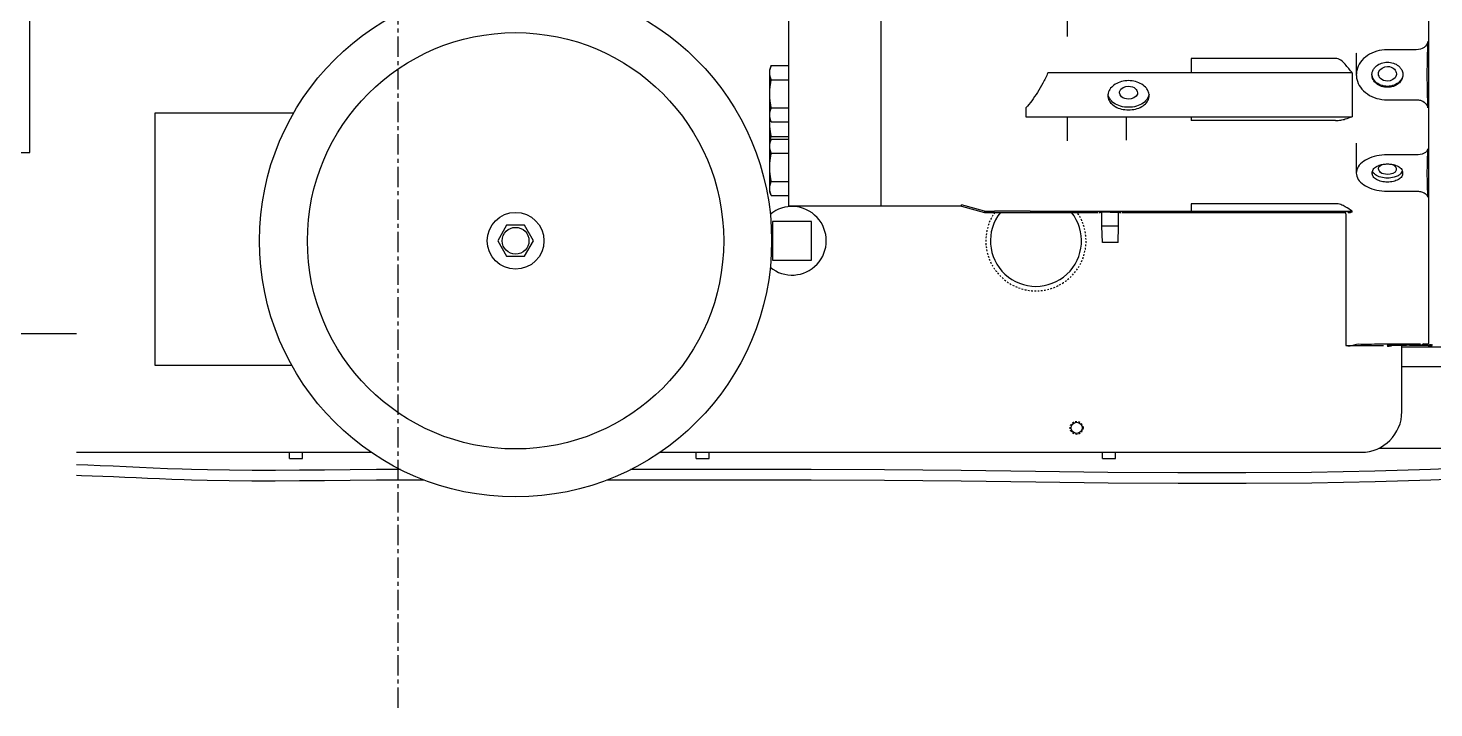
# Model space of a CAD drawing. Extents: x 0 to 160756, y 0 to 229247.
# Drawn here: x 95025 to 95889, y 87639 to 88057 of the extents above; entities that cross this region are included whole.
import ezdxf

# ---------------------------------------------------------------- set-up
doc = ezdxf.new("R2010")
doc.units = 0
doc.header["$LTSCALE"] = 10
doc.linetypes.add('XCM7Q30CDA-200K$0$xCUP-L40-M03-HVAC-EQ$0$xCUP-L40-M03-HVAC-EQ$0$XCUP-L40-HVAC-EQ$0$CENTER', pattern=[2, 1.25, -0.25, 0.25, -0.25])
doc.linetypes.add('XCM7Q30CDA-200K$0$xCUP-L40-M03-HVAC-EQ$0$xCUP-L40-M03-HVAC-EQ$0$XCUP-L40-HVAC-EQ$0$HIDDEN', pattern=[0.2, 0.1, -0.1])
doc.layers.add('XCM7Q30CDA-200K$0$xCUP-L40-M03-HVAC-EQ$0$xCUP-L40-M03-HVAC-EQ$0$XCUP-L40-HVAC-EQ$0$XCUP-L40-HVAC-機房EQ$0$U-CDA-EQ', color=3, linetype='Continuous', lineweight=25)

# ---------------------------------------------------------------- blocks, each defined once
blk = doc.blocks.new('XCM7Q30CDA-200K$0$xCUP-L40-M03-HVAC-EQ$0$xCUP-L40-M03-HVAC-EQ$0$XCUP-L40-HVAC-EQ$0$C700')
at = {"linetype": 'Continuous'}
for p, q in [((-637.04, 324.49), (-637.04, 378.52)), ((-525.54, 378.52), (-525.54, 353.13)), ((-525.54, 353.13), (525.54, 353.13)), ((-709.77, 324.49), (-709.77, 143.45)), ((-656.54, 276.17), (-501.17, 276.17)), ((-656.54, 192.02), (-656.54, 276.17)), ((-501.17, 276.17), (-501.17, 190.96)), ((-713.55, 193.53), (-709.77, 193.53)), ((-713.55, 193.53), (-713.55, 185.58)), ((-713.55, 185.58), (-709.77, 185.58)), ((-726.75, 126.86), (-726.75, 110.99)), ((-720.4, 125.35), (-720.4, 126.86)), ((-579.83, 65.61), (-589.35, 60.11)), ((-570.31, 60.11), (-579.83, 65.61)), ((-589.35, 60.11), (-589.35, 49.12)), ((-570.31, 49.12), (-570.31, 60.11)), ((-589.35, 49.12), (-579.83, 43.62)), ((-579.83, 43.62), (-570.31, 49.12)), ((-720.4, -29.81), (-720.4, -16.13)), ((-709.77, -34.22), (-709.77, -465.15)), ((-713.55, -56.36), (-709.77, -56.36)), ((-713.55, -56.36), (-713.55, -64.31)), ((-713.55, -64.31), (-709.77, -64.31)), ((-567.93, -103.41), (-591.73, -103.41)), ((-591.73, -103.41), (-591.73, -127.21)), ((-567.93, -127.21), (-567.93, -103.41)), ((-552, -102.58), (-549.68, -101.61)), ((-552, -102.58), (-552, -113.21)), ((-549.68, -101.61), (-474.5, -101.61)), ((-543.34, -102.58), (-543.34, -113.21)), ((-526.03, -102.58), (-526.03, -113.21)), ((-517.37, -102.58), (-519.69, -101.61)), ((-517.37, -102.58), (-517.37, -113.21)), ((-515.67, -102.58), (-515.67, -113.21)), ((-506.81, -102.58), (-504.49, -101.61)), ((-506.81, -102.58), (-506.81, -113.21)), ((-498.15, -102.58), (-498.15, -113.21)), ((-480.84, -102.58), (-480.84, -113.21)), ((-472.18, -102.58), (-474.5, -101.61)), ((-472.18, -102.58), (-472.18, -113.21)), ((-192.89, -113.21), (-558.58, -113.21)), ((-558.58, -219.44), (-558.58, -113.21)), ((-591.73, -127.21), (-567.93, -127.21)), ((-558.58, -170.18), (536.79, -170.18)), ((-558.58, -219.44), (-562.38, -233.66)), ((-561.64, -233.66), (-557.82, -219.44)), ((-558.58, -219.44), (-557.82, -219.44)), ((-561.64, -233.66), (-562.38, -233.66)), ((-562.38, -233.66), (-562.38, -303.55)), ((-561.64, -233.66), (-561.64, -239.82)), ((-498.13, -259.04), (-503.56, -259.04)), ((-503.56, -259.04), (-503.56, -459.67)), ((-561.64, -261.69), (-561.64, -459.67)), ((-476.64, -459.67), (-476.64, -272.62)), ((-503.56, -284.43), (-518.41, -284.43)), ((-270.15, -284.43), (-454.29, -284.43)), ((-713.55, -306.25), (-709.77, -306.25)), ((-713.55, -306.25), (-713.55, -314.2)), ((-580.89, -306.09), (-570.93, -305.74)), ((-580.89, -315.68), (-580.89, -306.09)), ((-570.93, -305.74), (-562.33, -305.74)), ((-570.93, -316.03), (-570.93, -305.74)), ((-562.37, -304.11), (-562.36, -304.39)), ((-562.37, -304.11), (-562.36, -304.39)), ((-562.36, -304.39), (-562.36, -304.53)), ((-562.36, -304.53), (-562.36, -304.66)), ((-562.36, -304.53), (-562.33, -305.74)), ((-562.36, -304.66), (-562.33, -305.69)), ((-713.55, -314.2), (-709.77, -314.2)), ((-580.89, -315.68), (-570.93, -316.03)), ((-570.93, -316.03), (-562.33, -316.03)), ((-562.38, -318.22), (-562.38, -455.73)), ((-562.37, -317.66), (-562.36, -317.39)), ((-562.37, -317.66), (-562.36, -317.39)), ((-562.36, -317.24), (-562.33, -316.03)), ((-562.36, -317.11), (-562.33, -316.08)), ((-562.36, -317.24), (-562.36, -317.11)), ((-562.36, -317.39), (-562.36, -317.24)), ((-518.05, -320.99), (-503.56, -320.99)), ((-518.05, -320.99), (-503.56, -320.99)), ((-557.06, -360.6), (-561.64, -360.6)), ((-557.06, -449.37), (-557.06, -360.6)), ((-503.56, -360.6), (-505.94, -360.6)), ((-505.94, -449.37), (-505.94, -360.6)), ((-467.79, -360.6), (-476.64, -360.6)), ((-467.79, -449.37), (-467.79, -360.6)), ((-563.47, -455.81), (-644.26, -455.81)), ((-644.26, -455.81), (-644.26, -478.9)), ((-561.64, -459.67), (-561.68, -459.67)), ((-519.82, -462.15), (-538.19, -462.15)), ((-519.74, -462.15), (-519.74, -462.15)), ((-476.64, -459.67), (-503.56, -459.67)), ((-464.47, -462.15), (-477.81, -462.15)), ((-464.39, -462.15), (-464.41, -462.15)), ((-534.23, -474.56), (-534.05, -474.89)), ((-707.28, -476), (-707.28, -715.33)), ((-643.27, -501.51), (-643.27, -481.19)), ((-549.38, -481.19), (-549.38, -499.04)), ((-526.99, -499.04), (-526.99, -481.19)), ((-493.21, -481.19), (-493.21, -499.04)), ((-462.4, -499.04), (-462.4, -481.19)), ((-684.79, -490.14), (-643.91, -490.14)), ((-657.3, -650.57), (-657.3, -490.14)), ((-645.3, -552.94), (-645.3, -490.14)), ((-643.89, -491.17), (-643.88, -492.99)), ((-644.16, -508.62), (-644.16, -508.74)), ((-330.62, -506.58), (-642.84, -506.58))]:
    blk.add_line(p, q, dxfattribs=at)
at = {"linetype": 'XCM7Q30CDA-200K$0$xCUP-L40-M03-HVAC-EQ$0$xCUP-L40-M03-HVAC-EQ$0$XCUP-L40-HVAC-EQ$0$CENTER'}
blk.add_line((-866.88, 126.86), (987.59, 126.86), dxfattribs=at)
at = {"linetype": 'Continuous'}
for points in [[(-723.96, 324.49), (-724.02, 321.42), (-724.21, 314.95), (-724.44, 308.37), (-724.72, 301.68), (-725.02, 294.83), (-725.35, 287.86), (-725.68, 280.77), (-726.01, 273.47), (-726.33, 265.95), (-726.61, 258.28), (-726.75, 253.89)], [(-720.4, 253.71), (-720.22, 259.55), (-719.87, 268.52), (-719.49, 277.3), (-719.09, 285.78), (-718.71, 293.97), (-718.35, 302.02), (-718.03, 309.91), (-717.78, 317.59), (-717.6, 324.49)], [(-726.75, 253.89), (-726.98, 244.12), (-727.18, 230.66), (-727.27, 216.73), (-727.26, 202.33), (-727.17, 187.46), (-727.04, 172.13), (-726.9, 156.33), (-726.78, 140.07), (-726.75, 126.86)], [(-720.4, 126.86), (-720.44, 140.03), (-720.55, 156.26), (-720.69, 172.04), (-720.82, 187.36), (-720.91, 202.21), (-720.92, 216.6), (-720.84, 230.51), (-720.64, 243.95), (-720.4, 253.71)], [(-726.75, -1.77), (-726.75, -13.56), (-726.74, -29.8)], [(-726.74, -29.8), (-726.73, -60.9), (-726.73, -75.75), (-726.73, -90.14), (-726.73, -104.07), (-726.74, -117.53), (-726.75, -127.02)], [(-720.4, -127.03), (-720.39, -117.54), (-720.38, -104.08), (-720.38, -90.15), (-720.38, -75.76), (-720.38, -60.9), (-720.4, -29.81)], [(-726.75, -127.02), (-726.97, -172.24), (-727.44, -219.35), (-728, -265.13), (-728.49, -309.57), (-728.81, -352.66), (-728.85, -394.4), (-728.53, -434.79), (-727.8, -473.81), (-726.75, -507.97)], [(-720.4, -507.74), (-721.46, -473.59), (-722.18, -434.59), (-722.5, -394.23), (-722.46, -352.52), (-722.14, -309.45), (-721.65, -265.04), (-721.09, -219.29), (-720.62, -172.21), (-720.4, -127.03)], [(-726.75, -507.97), (-725.44, -539.13), (-723.71, -572.88), (-721.74, -605.9), (-719.6, -637.95), (-717.33, -669.01), (-714.96, -699.36), (-712.49, -729.04), (-711.68, -738.38)], [(-705.35, -737.92), (-707.17, -716.64), (-709.46, -688.43), (-711.67, -659.62), (-713.78, -630.2), (-715.76, -599.9), (-717.59, -568.73), (-719.19, -536.91), (-720.4, -507.74)]]:
    blk.add_lwpolyline(points, dxfattribs=at)
for centre, radius in [((-579.83, 54.61), 157.41), ((-579.83, 54.61), 127.94), ((-579.83, 54.61), 17.45), ((-579.83, 54.61), 8.25), ((-694.78, -290.23), 3.4)]:
    blk.add_circle(centre, radius, dxfattribs=at)
at = {"linetype": 'XCM7Q30CDA-200K$0$xCUP-L40-M03-HVAC-EQ$0$xCUP-L40-M03-HVAC-EQ$0$XCUP-L40-HVAC-EQ$0$HIDDEN'}
blk.add_circle((-694.78, -290.23), 4, dxfattribs=at)
at = {"linetype": 'Continuous'}
for centre, radius, start, end in [((-579.83, -115.31), 21.07, 140.48267, 39.51733), ((-579.83, -265.24), 27.99, 51.36704, 308.63296), ((-563.36, -450.73), 5.08, 270, 281.03889), ((-684.79, -465.15), 24.99, 180, 270)]:
    blk.add_arc(centre, radius, start, end, dxfattribs=at)
at = {"linetype": 'XCM7Q30CDA-200K$0$xCUP-L40-M03-HVAC-EQ$0$xCUP-L40-M03-HVAC-EQ$0$XCUP-L40-HVAC-EQ$0$HIDDEN'}
blk.add_arc((-579.83, -265.24), 30.79, 55.47111, 304.52889, dxfattribs=at)
at = {"linetype": 'Continuous'}
for points, knots in [([(-552, -102.58), (-551.88, -102.53), (-551.65, -102.44), (-551.31, -102.31), (-550.97, -102.19), (-550.64, -102.08), (-550.31, -101.99), (-549.98, -101.9), (-549.65, -101.83), (-549.32, -101.76), (-548.99, -101.71), (-548.66, -101.67), (-548.33, -101.64), (-548, -101.62), (-547.78, -101.61), (-547.67, -101.61)], [0, 0, 0, 0, 0.373871, 0.7385, 1.09539, 1.445899, 1.791187, 2.132285, 2.470092, 2.805371, 3.138764, 3.470805, 3.801927, 4.132484, 4.462773, 4.462773, 4.462773, 4.462773]), ([(-547.67, -101.61), (-547.56, -101.61), (-547.34, -101.62), (-547.01, -101.64), (-546.68, -101.67), (-546.35, -101.71), (-546.02, -101.76), (-545.69, -101.83), (-545.36, -101.9), (-545.03, -101.99), (-544.7, -102.08), (-544.36, -102.19), (-544.03, -102.31), (-543.68, -102.44), (-543.46, -102.53), (-543.34, -102.58)], [0, 0, 0, 0, 0.330296, 0.66086, 0.991988, 1.324035, 1.657432, 1.992713, 2.330519, 2.671611, 3.016891, 3.367389, 3.724274, 4.088898, 4.462773, 4.462773, 4.462773, 4.462773]), ([(-543.34, -102.58), (-543.11, -102.53), (-542.65, -102.44), (-541.97, -102.31), (-541.29, -102.19), (-540.62, -102.08), (-539.96, -101.99), (-539.3, -101.9), (-538.64, -101.83), (-537.98, -101.76), (-537.32, -101.71), (-536.66, -101.67), (-536.01, -101.64), (-535.35, -101.62), (-534.9, -101.61), (-534.68, -101.61)], [0, 0, 0, 0, 0.707744, 1.402415, 2.086664, 2.762875, 3.433051, 4.098922, 4.761941, 5.423249, 6.0837, 6.743873, 7.404091, 8.064468, 8.724964, 8.724964, 8.724964, 8.724964]), ([(-534.68, -101.61), (-534.46, -101.61), (-534.02, -101.62), (-533.36, -101.64), (-532.7, -101.67), (-532.05, -101.71), (-531.39, -101.76), (-530.73, -101.83), (-530.07, -101.9), (-529.41, -101.99), (-528.74, -102.08), (-528.08, -102.19), (-527.4, -102.31), (-526.72, -102.44), (-526.26, -102.53), (-526.03, -102.58)], [0, 0, 0, 0, 0.66051, 1.3209, 1.981131, 2.641315, 3.301773, 3.963084, 4.626102, 5.291963, 5.96212, 6.638309, 7.322549, 8.017213, 8.724964, 8.724964, 8.724964, 8.724964]), ([(-526.03, -102.58), (-525.91, -102.53), (-525.68, -102.44), (-525.34, -102.31), (-525.01, -102.19), (-524.67, -102.08), (-524.34, -101.99), (-524.01, -101.9), (-523.68, -101.83), (-523.35, -101.76), (-523.02, -101.71), (-522.69, -101.67), (-522.36, -101.64), (-522.03, -101.62), (-521.81, -101.61), (-521.7, -101.61)], [0, 0, 0, 0, 0.373871, 0.7385, 1.09539, 1.445899, 1.791187, 2.132285, 2.470092, 2.805371, 3.138764, 3.470805, 3.801927, 4.132484, 4.462773, 4.462773, 4.462773, 4.462773]), ([(-521.7, -101.61), (-521.59, -101.61), (-521.37, -101.62), (-521.04, -101.64), (-520.71, -101.67), (-520.38, -101.71), (-520.05, -101.76), (-519.72, -101.83), (-519.39, -101.9), (-519.06, -101.99), (-518.73, -102.08), (-518.39, -102.19), (-518.06, -102.31), (-517.72, -102.44), (-517.49, -102.53), (-517.37, -102.58)], [0, 0, 0, 0, 0.330296, 0.66086, 0.991988, 1.324035, 1.657432, 1.992713, 2.330519, 2.671611, 3.016891, 3.367389, 3.724274, 4.088898, 4.462773, 4.462773, 4.462773, 4.462773]), ([(-519.68, -101.62), (-519.67, -101.62), (-519.56, -101.62), (-519.33, -101.64), (-519, -101.67), (-518.68, -101.71), (-518.35, -101.76), (-518.02, -101.83), (-517.69, -101.9), (-517.36, -101.99), (-517.02, -102.08), (-516.69, -102.19), (-516.35, -102.31), (-516.01, -102.44), (-515.78, -102.53), (-515.67, -102.58)], [0, 0, 0, 0, 0.012367, 0.342931, 0.674059, 1.006106, 1.339503, 1.674783, 2.01259, 2.353682, 2.698962, 3.04946, 3.406345, 3.770969, 4.144844, 4.144844, 4.144844, 4.144844]), ([(-515.67, -102.58), (-515.44, -102.53), (-514.98, -102.44), (-514.29, -102.31), (-513.62, -102.19), (-512.95, -102.08), (-512.29, -101.99), (-511.63, -101.9), (-510.97, -101.83), (-510.31, -101.76), (-509.65, -101.71), (-508.99, -101.67), (-508.33, -101.64), (-507.67, -101.62), (-507.23, -101.61), (-507.01, -101.61)], [0, 0, 0, 0, 0.707744, 1.402415, 2.086664, 2.762875, 3.433051, 4.098922, 4.761941, 5.423249, 6.0837, 6.743873, 7.404091, 8.064468, 8.724964, 8.724964, 8.724964, 8.724964]), ([(-507.01, -101.61), (-506.79, -101.61), (-506.35, -101.62), (-505.69, -101.64), (-505.13, -101.66), (-504.79, -101.68), (-504.67, -101.69)], [0, 0, 0, 0, 0.66051, 1.3209, 1.981131, 2.344198, 2.344198, 2.344198, 2.344198]), ([(-506.81, -102.58), (-506.69, -102.53), (-506.46, -102.44), (-506.12, -102.31), (-505.78, -102.19), (-505.45, -102.08), (-505.12, -101.99), (-504.79, -101.9), (-504.46, -101.83), (-504.13, -101.76), (-503.8, -101.71), (-503.47, -101.67), (-503.14, -101.64), (-502.81, -101.62), (-502.59, -101.61), (-502.48, -101.61)], [0, 0, 0, 0, 0.373871, 0.7385, 1.09539, 1.445899, 1.791187, 2.132285, 2.470092, 2.805371, 3.138764, 3.470805, 3.801927, 4.132484, 4.462773, 4.462773, 4.462773, 4.462773]), ([(-502.48, -101.61), (-502.37, -101.61), (-502.15, -101.62), (-501.82, -101.64), (-501.49, -101.67), (-501.16, -101.71), (-500.83, -101.76), (-500.5, -101.83), (-500.17, -101.9), (-499.84, -101.99), (-499.51, -102.08), (-499.17, -102.19), (-498.83, -102.31), (-498.49, -102.44), (-498.26, -102.53), (-498.15, -102.58)], [0, 0, 0, 0, 0.330296, 0.66086, 0.991988, 1.324035, 1.657432, 1.992713, 2.330519, 2.671611, 3.016891, 3.367389, 3.724274, 4.088898, 4.462773, 4.462773, 4.462773, 4.462773]), ([(-498.15, -102.58), (-497.92, -102.53), (-497.46, -102.44), (-496.78, -102.31), (-496.1, -102.19), (-495.43, -102.08), (-494.77, -101.99), (-494.11, -101.9), (-493.45, -101.83), (-492.79, -101.76), (-492.13, -101.71), (-491.47, -101.67), (-490.81, -101.64), (-490.15, -101.62), (-489.71, -101.61), (-489.49, -101.61)], [0, 0, 0, 0, 0.707744, 1.402415, 2.086664, 2.762875, 3.433051, 4.098922, 4.761941, 5.423249, 6.0837, 6.743873, 7.404091, 8.064468, 8.724964, 8.724964, 8.724964, 8.724964]), ([(-489.49, -101.61), (-489.27, -101.61), (-488.83, -101.62), (-488.17, -101.64), (-487.51, -101.67), (-486.85, -101.71), (-486.19, -101.76), (-485.54, -101.83), (-484.88, -101.9), (-484.22, -101.99), (-483.55, -102.08), (-482.88, -102.19), (-482.21, -102.31), (-481.53, -102.44), (-481.07, -102.53), (-480.84, -102.58)], [0, 0, 0, 0, 0.66051, 1.3209, 1.981131, 2.641315, 3.301773, 3.963084, 4.626102, 5.291963, 5.96212, 6.638309, 7.322549, 8.017213, 8.724964, 8.724964, 8.724964, 8.724964]), ([(-480.84, -102.58), (-480.72, -102.53), (-480.49, -102.44), (-480.15, -102.31), (-479.81, -102.19), (-479.48, -102.08), (-479.15, -101.99), (-478.82, -101.9), (-478.49, -101.83), (-478.16, -101.76), (-477.83, -101.71), (-477.5, -101.67), (-477.17, -101.64), (-476.84, -101.62), (-476.62, -101.61), (-476.51, -101.61)], [0, 0, 0, 0, 0.373871, 0.7385, 1.09539, 1.445899, 1.791187, 2.132285, 2.470092, 2.805371, 3.138764, 3.470805, 3.801927, 4.132484, 4.462773, 4.462773, 4.462773, 4.462773]), ([(-476.51, -101.61), (-476.4, -101.61), (-476.18, -101.62), (-475.85, -101.64), (-475.52, -101.67), (-475.19, -101.71), (-474.86, -101.76), (-474.53, -101.83), (-474.2, -101.9), (-473.87, -101.99), (-473.54, -102.08), (-473.2, -102.19), (-472.87, -102.31), (-472.52, -102.44), (-472.3, -102.53), (-472.18, -102.58)], [0, 0, 0, 0, 0.330296, 0.66086, 0.991988, 1.324035, 1.657432, 1.992713, 2.330519, 2.671611, 3.016891, 3.367389, 3.724274, 4.088898, 4.462773, 4.462773, 4.462773, 4.462773]), ([(-561.64, -245.86), (-561.64, -244.51), (-561.64, -242.49), (-561.64, -240.48), (-561.64, -239.82)], [0, 0, 0, 0, 4.06387, 6.045821, 6.045821, 6.045821, 6.045821]), ([(-561.64, -261.69), (-561.64, -259.81), (-561.64, -256.17), (-561.63, -250.89), (-561.63, -247.5), (-561.64, -245.86)], [0, 0, 0, 0, 5.644868, 10.918023, 15.824693, 15.824693, 15.824693, 15.824693]), ([(-476.64, -272.62), (-478.79, -271.62), (-482.87, -269.58), (-488.59, -266.26), (-493.67, -262.81), (-496.74, -260.33), (-498.13, -259.04)], [0, 0, 0, 0, 7.111752, 13.707256, 19.821059, 25.512481, 25.512481, 25.512481, 25.512481]), ([(-562.27, -310.89), (-562.27, -309.95), (-562.27, -308.38), (-562.41, -302.32), (-562.34, -305.2), (-562.33, -305.74)], [0, 0, 0, 0, 2.796617, 6.778631, 8.415734, 8.415734, 8.415734, 8.415734]), ([(-562.27, -310.89), (-562.27, -311.82), (-562.27, -313.4), (-562.41, -319.45), (-562.34, -316.57), (-562.33, -316.03)], [0, 0, 0, 0, 2.796625, 6.778639, 8.415742, 8.415742, 8.415742, 8.415742]), ([(-490.62, -309.47), (-491.15, -309.47), (-492.76, -309.66), (-495.32, -311.08), (-497.61, -314.04), (-499.05, -317.87), (-499.37, -320.7), (-499.37, -322.16)], [0, 0, 0, 0, 1.56275, 4.812456, 8.470493, 12.569647, 16.93866, 16.93866, 16.93866, 16.93866]), ([(-497.81, -322.16), (-497.81, -320.52), (-497.38, -317.35), (-495.5, -313.2), (-492.84, -310.51), (-490.79, -309.73), (-489.99, -309.58)], [0, 0, 0, 0, 4.905721, 9.460588, 13.467162, 15.893173, 15.893173, 15.893173, 15.893173]), ([(-481.42, -322.16), (-481.42, -320.7), (-481.78, -317.84), (-483.37, -314.01), (-485.81, -311.08), (-488.3, -309.75), (-489.75, -309.52), (-490.1, -309.49)], [0, 0, 0, 0, 4.376034, 8.52741, 12.286202, 15.626731, 16.678317, 16.678317, 16.678317, 16.678317]), ([(-492.76, -322.16), (-492.76, -320.63), (-492.17, -317.88), (-489.72, -316.75), (-488.82, -316.68)], [0, 0, 0, 0, 4.592195, 7.298767, 7.298767, 7.298767, 7.298767]), ([(-488.82, -316.68), (-488.53, -316.65), (-486.1, -316.81), (-484.9, -320.08), (-484.9, -322.16)], [0, 0, 0, 0, 0.871204, 7.094359, 7.094359, 7.094359, 7.094359]), ([(-499.37, -322.16), (-499.37, -323.62), (-499.05, -326.45), (-497.61, -330.28), (-495.32, -333.24), (-492.76, -334.66), (-491.15, -334.85), (-490.62, -334.85)], [0, 0, 0, 0, 4.369307, 8.468594, 12.126354, 15.375951, 16.938651, 16.938651, 16.938651, 16.938651]), ([(-492.26, -333.89), (-493.42, -333.22), (-495.51, -331.12), (-497.38, -326.97), (-497.81, -323.79), (-497.81, -322.16)], [0, 0, 0, 0, 4.006574, 8.561441, 13.467162, 13.467162, 13.467162, 13.467162]), ([(-488.84, -327.64), (-489.12, -327.66), (-491.56, -327.51), (-492.76, -324.23), (-492.76, -322.16)], [0, 0, 0, 0, 0.871204, 7.094359, 7.094359, 7.094359, 7.094359]), ([(-484.9, -322.16), (-484.9, -323.69), (-485.49, -326.43), (-487.94, -327.57), (-488.84, -327.64)], [0, 0, 0, 0, 4.592195, 7.298767, 7.298767, 7.298767, 7.298767]), ([(-487.03, -333.81), (-486.7, -333.61), (-485.35, -332.67), (-483.36, -330.3), (-481.78, -326.47), (-481.42, -323.62), (-481.42, -322.16)], [0, 0, 0, 0, 1.156159, 4.915233, 9.066469, 13.442207, 13.442207, 13.442207, 13.442207]), ([(-490.62, -334.85), (-490.1, -334.85), (-488.84, -334.7), (-487.66, -334.19), (-487.03, -333.81)], [0, 0, 0, 0, 1.576669, 3.778028, 3.778028, 3.778028, 3.778028]), ([(-643.32, -475.88), (-643.33, -475.04), (-643.36, -471.87), (-643.97, -466.42), (-642.92, -462.14), (-645.37, -457.14), (-644.17, -457.05)], [0, 0, 0, 0, 2.529872, 9.613376, 15.240058, 18.854606, 18.854606, 18.854606, 18.854606]), ([(-558.91, -455.37), (-558.36, -454.51), (-557.42, -452.6), (-557.06, -450.47), (-557.06, -449.37)], [0, 0, 0, 0, 3.047976, 6.339919, 6.339919, 6.339919, 6.339919]), ([(-505.94, -449.37), (-505.94, -450.46), (-505.77, -452.49), (-505.28, -454.47), (-504.98, -455.37)], [0, 0, 0, 0, 3.260999, 6.090388, 6.090388, 6.090388, 6.090388]), ([(-476.64, -459.67), (-475.76, -458.94), (-474.01, -457.49), (-472.24, -456.07), (-471.36, -455.37)], [0, 0, 0, 0, 3.423867, 6.803986, 6.803986, 6.803986, 6.803986]), ([(-471.36, -455.37), (-470.39, -454.59), (-468.65, -452.89), (-467.79, -450.51), (-467.79, -449.37)], [0, 0, 0, 0, 3.752971, 7.157917, 7.157917, 7.157917, 7.157917]), ([(-538.19, -462.17), (-538.84, -462.17), (-540.94, -462.46), (-544.24, -464.71), (-547.11, -469.11), (-548.96, -474.8), (-549.38, -479.01), (-549.38, -481.19)], [0, 0, 0, 0, 1.962567, 6.258772, 11.448714, 17.49656, 24.044012, 24.044012, 24.044012, 24.044012]), ([(-526.99, -481.19), (-526.99, -479.01), (-527.41, -474.8), (-529.26, -469.11), (-532.13, -464.71), (-535.43, -462.46), (-537.53, -462.17), (-538.19, -462.17)], [0, 0, 0, 0, 6.547452, 12.595298, 17.78524, 22.081445, 24.044012, 24.044012, 24.044012, 24.044012]), ([(-477.81, -462.16), (-478.7, -462.16), (-481.44, -462.44), (-485.84, -464.49), (-489.97, -468.89), (-492.61, -474.68), (-493.21, -479), (-493.21, -481.19)], [0, 0, 0, 0, 2.690228, 8.20299, 14.107719, 20.428712, 27.007209, 27.007209, 27.007209, 27.007209]), ([(-462.4, -481.19), (-462.4, -479), (-463, -474.68), (-465.65, -468.89), (-469.77, -464.49), (-474.17, -462.44), (-476.91, -462.16), (-477.81, -462.16)], [0, 0, 0, 0, 6.578497, 12.89949, 18.804219, 24.316981, 27.007209, 27.007209, 27.007209, 27.007209]), ([(-543.78, -481.29), (-543.78, -480.07), (-543.53, -477.72), (-542.37, -474.69), (-540.66, -472.34), (-538.92, -471.95), (-538.19, -471.95)], [0, 0, 0, 0, 3.668246, 6.986674, 9.735408, 11.94728, 11.94728, 11.94728, 11.94728]), ([(-541.32, -481.29), (-541.32, -479.91), (-540.99, -477.27), (-539.56, -473.99), (-537.9, -472.31), (-536.98, -472.02)], [0, 0, 0, 0, 4.167902, 7.826499, 10.712001, 10.712001, 10.712001, 10.712001]), ([(-538.19, -471.95), (-537.45, -471.95), (-535.72, -472.33), (-534.68, -473.76), (-534.23, -474.56)], [0, 0, 0, 0, 2.211872, 4.960606, 4.960606, 4.960606, 4.960606]), ([(-534.05, -474.89), (-533.6, -475.76), (-533.11, -477.09), (-532.83, -478.47), (-532.77, -478.88)], [0, 0, 0, 0, 2.954268, 4.206093, 4.206093, 4.206093, 4.206093]), ([(-485.51, -481.29), (-485.51, -480.06), (-485.13, -477.65), (-483.48, -474.5), (-480.94, -472.31), (-478.82, -471.77), (-477.81, -471.77)], [0, 0, 0, 0, 3.690302, 7.201456, 10.442393, 13.477775, 13.477775, 13.477775, 13.477775]), ([(-484.92, -481.29), (-484.92, -479.89), (-484.43, -477.15), (-482.32, -473.73), (-479.75, -472.12), (-478.18, -471.84), (-477.8, -471.81)], [0, 0, 0, 0, 4.200727, 8.143063, 11.737258, 12.885803, 12.885803, 12.885803, 12.885803]), ([(-475.81, -472.1), (-475.48, -472.21), (-474.5, -472.62), (-473.63, -473.25), (-473.11, -473.75)], [0, 0, 0, 0, 1.028115, 3.174468, 3.174468, 3.174468, 3.174468]), ([(-473.11, -473.75), (-472.84, -474), (-471.8, -475.14), (-471.06, -476.54), (-470.69, -477.65)], [0, 0, 0, 0, 1.110002, 4.621155, 4.621155, 4.621155, 4.621155]), ([(-644.16, -481.04), (-645.35, -481.09), (-643.8, -484.15), (-644, -485.6), (-643.99, -486.1)], [0, 0, 0, 0, 3.574834, 5.062962, 5.062962, 5.062962, 5.062962]), ([(-643.87, -494.89), (-643.87, -493.07), (-643.91, -489.36), (-643.98, -485.78), (-644.24, -479.02), (-643.98, -485.79), (-643.92, -488.83), (-643.89, -491.8), (-643.88, -492.99)], [0, 0, 0, 0, 5.46678, 10.279553, 13.85415, 17.428984, 22.241631, 25.813331, 25.813331, 25.813331, 25.813331]), ([(-538.19, -490.64), (-538.92, -490.64), (-540.66, -490.25), (-542.37, -487.9), (-543.53, -484.87), (-543.78, -482.52), (-543.78, -481.29)], [0, 0, 0, 0, 2.211872, 4.960606, 8.279034, 11.94728, 11.94728, 11.94728, 11.94728]), ([(-539.87, -487.8), (-540.29, -487.07), (-540.99, -484.91), (-541.32, -482.68), (-541.32, -481.29)], [0, 0, 0, 0, 2.540516, 6.708418, 6.708418, 6.708418, 6.708418]), ([(-538.99, -481.29), (-538.99, -479.79), (-538.7, -477.16), (-536.47, -475.97), (-535.7, -475.87)], [0, 0, 0, 0, 4.517867, 6.840963, 6.840963, 6.840963, 6.840963]), ([(-535.74, -486.72), (-535.97, -486.76), (-538.3, -486.74), (-538.99, -483.29), (-538.99, -481.29)], [0, 0, 0, 0, 0.709443, 6.696123, 6.696123, 6.696123, 6.696123]), ([(-532.68, -483.73), (-532.86, -484.43), (-533.53, -485.84), (-534.97, -486.61), (-535.74, -486.72)], [0, 0, 0, 0, 2.155278, 4.478373, 4.478373, 4.478373, 4.478373]), ([(-535.7, -475.87), (-535.47, -475.83), (-533.92, -475.81), (-533.07, -477.67), (-532.76, -478.88)], [0, 0, 0, 0, 0.709443, 4.450287, 4.450287, 4.450287, 4.450287]), ([(-532.77, -483.71), (-532.83, -484.12), (-533.13, -485.62), (-533.69, -487.06), (-534.23, -488.03)], [0, 0, 0, 0, 1.251825, 4.570254, 4.570254, 4.570254, 4.570254]), ([(-477.81, -490.82), (-478.82, -490.82), (-480.94, -490.27), (-483.48, -488.09), (-485.13, -484.94), (-485.51, -482.52), (-485.51, -481.29)], [0, 0, 0, 0, 3.035382, 6.276319, 9.787472, 13.477775, 13.477775, 13.477775, 13.477775]), ([(-478.93, -490.58), (-480.09, -490.25), (-482.33, -488.85), (-484.43, -485.44), (-484.92, -482.69), (-484.92, -481.29)], [0, 0, 0, 0, 3.594195, 7.53653, 11.737258, 11.737258, 11.737258, 11.737258]), ([(-481.72, -481.29), (-481.72, -479.74), (-480.85, -476.91), (-478.23, -475.81), (-477.22, -475.77)], [0, 0, 0, 0, 4.665338, 7.707872, 7.707872, 7.707872, 7.707872]), ([(-477.22, -486.82), (-477.55, -486.83), (-480.08, -486.6), (-481.72, -483.44), (-481.72, -481.29)], [0, 0, 0, 0, 1.00494, 7.455908, 7.455908, 7.455908, 7.455908]), ([(-477.22, -475.77), (-476.88, -475.76), (-474.36, -475.99), (-472.72, -479.14), (-472.72, -481.29)], [0, 0, 0, 0, 1.00494, 7.455908, 7.455908, 7.455908, 7.455908]), ([(-472.72, -481.29), (-472.72, -482.85), (-473.59, -485.68), (-476.21, -486.78), (-477.22, -486.82)], [0, 0, 0, 0, 4.665338, 7.707872, 7.707872, 7.707872, 7.707872]), ([(-643.99, -486.1), (-643.95, -487.21), (-643.92, -488.9), (-643.9, -490.59), (-643.89, -491.17)], [0, 0, 0, 0, 3.324578, 5.074028, 5.074028, 5.074028, 5.074028]), ([(-536.91, -490.38), (-537.78, -490.03), (-538.92, -489.22), (-539.68, -488.13), (-539.87, -487.8)], [0, 0, 0, 0, 2.828715, 3.972117, 3.972117, 3.972117, 3.972117]), ([(-534.23, -488.03), (-534.68, -488.83), (-535.58, -490.06), (-536.98, -490.51), (-537.48, -490.59)], [0, 0, 0, 0, 2.748734, 4.270321, 4.270321, 4.270321, 4.270321]), ([(-473.11, -488.84), (-473.63, -489.34), (-474.89, -490.25), (-476.4, -490.71), (-477.22, -490.79)], [0, 0, 0, 0, 2.146353, 4.608333, 4.608333, 4.608333, 4.608333]), ([(-470.69, -484.94), (-471.06, -486.05), (-471.8, -487.45), (-472.84, -488.59), (-473.11, -488.84)], [0, 0, 0, 0, 3.511153, 4.621155, 4.621155, 4.621155, 4.621155]), ([(-643.87, -494.89), (-643.87, -496.71), (-643.91, -500.41), (-643.98, -504), (-644.24, -510.76), (-643.98, -503.98), (-643.93, -501.46), (-643.9, -499.19), (-643.89, -498.61)], [0, 0, 0, 0, 5.46678, 10.279553, 13.85415, 17.428984, 22.241631, 23.991154, 23.991154, 23.991154, 23.991154]), ([(-643.99, -503.68), (-643.95, -502.57), (-643.92, -500.88), (-643.9, -499.19), (-643.89, -498.61)], [0, 0, 0, 0, 3.324362, 5.073885, 5.073885, 5.073885, 5.073885]), ([(-523.36, -506.01), (-524.51, -505.95), (-526.75, -503.43), (-526.99, -500.67), (-526.99, -499.04)], [0, 0, 0, 0, 3.429038, 8.324469, 8.324469, 8.324469, 8.324469]), ([(-457.41, -506.01), (-458.82, -505.96), (-461.79, -503.92), (-462.4, -500.7), (-462.4, -499.04)], [0, 0, 0, 0, 4.248193, 9.230195, 9.230195, 9.230195, 9.230195]), ([(-644.03, -505.17), (-644.07, -506.36), (-644.25, -511.03), (-644.04, -505.6), (-644, -504.17), (-643.99, -503.68)], [0, 0, 0, 0, 3.574834, 7.149668, 8.638012, 8.638012, 8.638012, 8.638012]), ([(-642.84, -506.58), (-643.89, -506.58), (-643.06, -504.48), (-643.29, -502.89), (-643.51, -502.85)], [0, 0, 0, 0, 3.167287, 3.815387, 3.815387, 3.815387, 3.815387]), ([(-549.57, -501.57), (-549.72, -502.36), (-550.13, -503.59), (-550.85, -504.65), (-551.16, -504.99)], [0, 0, 0, 0, 2.408463, 3.806047, 3.806047, 3.806047, 3.806047]), ([(-523.36, -506.01), (-526.68, -505.85), (-532.15, -505.62), (-537.63, -505.58), (-539.78, -505.59)], [0, 0, 0, 0, 9.965579, 16.42302, 16.42302, 16.42302, 16.42302]), ([(-471.11, -505.64), (-475.56, -505.57), (-484.6, -505.57), (-493.63, -505.85), (-498.21, -506.01)], [0, 0, 0, 0, 13.354691, 27.099417, 27.099417, 27.099417, 27.099417])]:
    blk.add_open_spline(points, degree=3, knots=knots, dxfattribs=at)
for points, start_tangent, end_tangent in [([(-490.1, -309.49), (-490.62, -309.47)], (-0.996815, 0.079748), (-1, 0.000298)), ([(-489.72, -334.79), (-492.26, -333.89)], (-0.98949, 0.144604), (-0.865259, 0.501325)), ([(-561.68, -459.67), (-562.24, -456.92)], (-0.999986, -0.005371), (0.992583, 0.121566)), ([(-561.64, -459.67), (-558.91, -455.37)], (0.527696, 0.849433), (0.544353, 0.838856)), ([(-504.98, -455.37), (-503.56, -459.67)], (0.318423, -0.947949), (0.306134, -0.951988)), ([(-477.81, -471.77), (-475.81, -472.1)], (1, 0), (0.949423, -0.314)), ([(-643.28, -478.5), (-643.32, -475.88)], (-0.007778, 0.99997), (-0.01643, 0.999865)), ([(-643.27, -481.19), (-643.28, -478.5)], (0, 1), (-0.007778, 0.99997)), ([(-532.77, -478.88), (-532.64, -480.02)], (0.152501, -0.988303), (0.077926, -0.996959)), ([(-532.64, -482.57), (-532.77, -483.71)], (-0.077926, -0.996959), (-0.152501, -0.988303)), ([(-532.64, -480.02), (-532.59, -481.29)], (0.077926, -0.996959), (0, -1)), ([(-532.59, -481.29), (-532.64, -482.57)], (0, -1), (-0.077926, -0.996959)), ([(-470.69, -477.65), (-470.1, -481.29)], (0.317434, -0.94828), (0, -1)), ([(-470.1, -481.29), (-470.69, -484.94)], (0, -1), (-0.317434, -0.94828)), ([(-537.48, -490.59), (-538.19, -490.64)], (-0.98846, -0.151479), (-1, 0)), ([(-477.22, -490.79), (-477.81, -490.82)], (-0.995358, -0.096244), (-1, 0)), ([(-549.38, -499.04), (-549.57, -501.57)], (0, -1), (-0.182865, -0.983138)), ([(-493.21, -499.04), (-493.51, -501.56)], (-0.000001, -1), (-0.251815, -0.967775)), ([(-644.03, -505.17), (-644.16, -508.74)], (-0.03399, -0.999422), (-0.99891, 0.046678)), ([(-546.32, -505.73), (-553.01, -506.01)], (-0.999454, -0.033051), (-0.99884, -0.048153)), ([(-552.32, -505.85), (-553.01, -506.01)], (-0.92615, -0.377155), (-0.99884, -0.048153)), ([(-551.16, -504.99), (-552.32, -505.85)], (-0.670603, -0.741817), (-0.92615, -0.377155)), ([(-543.03, -505.64), (-546.32, -505.73)], (-0.999787, -0.020632), (-0.999454, -0.033051)), ([(-539.78, -505.59), (-543.03, -505.64)], (-0.999977, -0.006792), (-0.999787, -0.020632)), ([(-496.38, -505.47), (-498.21, -506.01)], (-0.873926, -0.48606), (-0.999387, -0.035004)), ([(-494.56, -503.84), (-496.38, -505.47)], (-0.590573, -0.806984), (-0.873926, -0.48606)), ([(-493.77, -502.37), (-494.56, -503.84)], (-0.359397, -0.933185), (-0.590573, -0.806984)), ([(-493.51, -501.56), (-493.77, -502.37)], (-0.251815, -0.967775), (-0.359397, -0.933185)), ([(-466.58, -505.73), (-471.11, -505.64)], (-0.99971, 0.024063), (-0.999887, 0.015062)), ([(-462.01, -505.86), (-466.58, -505.73)], (-0.999528, 0.030731), (-0.99971, 0.024063)), ([(-457.41, -506.01), (-462.01, -505.86)], (-0.999387, 0.035004), (-0.999528, 0.030731))]:
    blk.add_spline(points, degree=3, dxfattribs=dict(at, start_tangent=start_tangent, end_tangent=end_tangent))
blk = doc.blocks.new('XCM7Q30CDA-200K')
at = {"layer": 'XCM7Q30CDA-200K$0$xCUP-L40-M03-HVAC-EQ$0$xCUP-L40-M03-HVAC-EQ$0$XCUP-L40-HVAC-EQ$0$XCUP-L40-HVAC-機房EQ$0$U-CDA-EQ', "rotation": 90}
blk.add_blockref('XCM7Q30CDA-200K$0$xCUP-L40-M03-HVAC-EQ$0$xCUP-L40-M03-HVAC-EQ$0$XCUP-L40-HVAC-EQ$0$C700', (95378.85, 88505.91), dxfattribs=at)

msp = doc.modelspace()

# ---------------------------------------------------------------- block references
msp.add_blockref('XCM7Q30CDA-200K', (0, 0))

doc.saveas('drawing.dxf')
